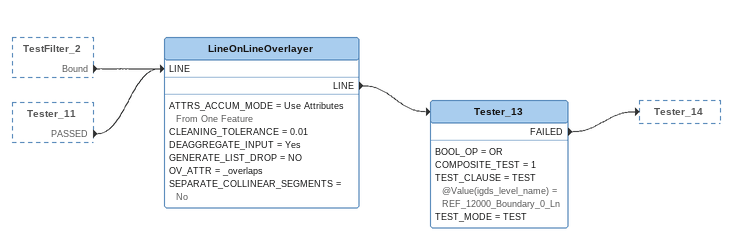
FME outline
TestFilter_2 [outside]
    Bound -> LineOnLineOverlayer [LINE]
Tester_11 [outside]
    PASSED -> LineOnLineOverlayer [LINE]
LineOnLineOverlayer
    ATTRS_ACCUM_MODE = Use Attributes From One Feature
    CLEANING_TOLERANCE = 0.01
    DEAGGREGATE_INPUT = Yes
    GENERATE_LIST_DROP = NO
    OV_ATTR = _overlaps
    SEPARATE_COLLINEAR_SEGMENTS = No
    LINE -> Tester_13
Tester_13
    BOOL_OP = OR
    COMPOSITE_TEST = 1
    TEST_CLAUSE = TEST @Value(igds_level_name) = REF_12000_Boundary_0_Ln
    TEST_MODE = TEST
    FAILED -> Tester_14
